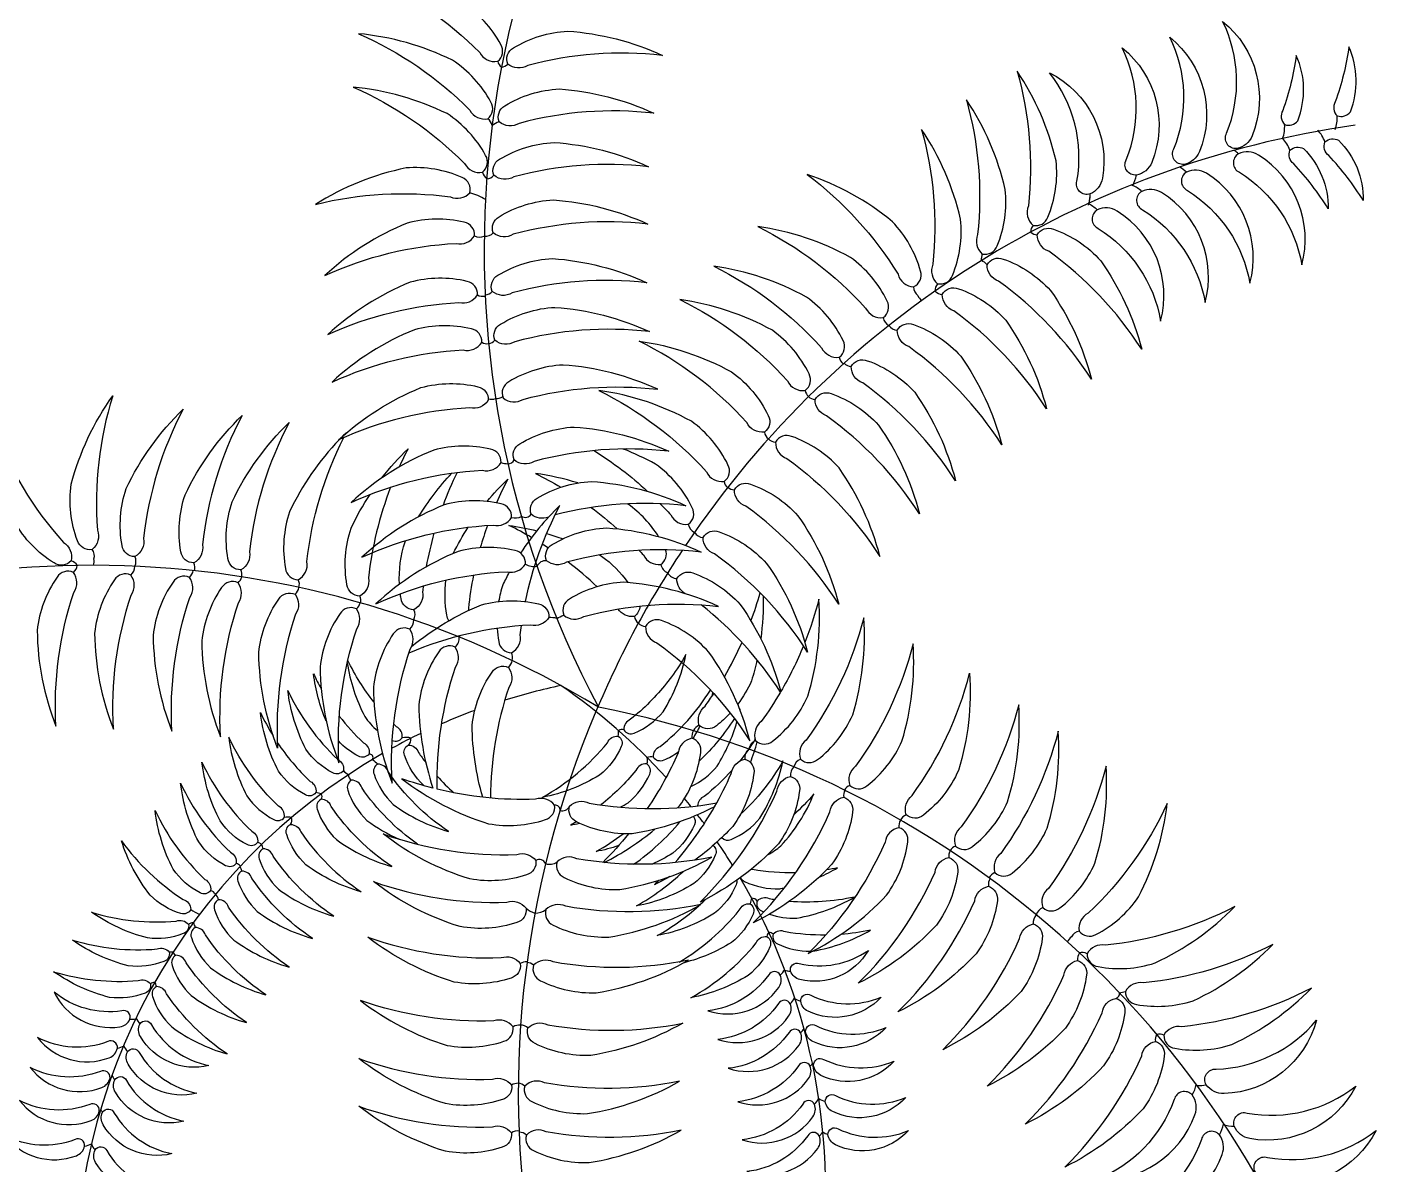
# Model space of a CAD drawing. Extents: x 220.6 to 320.1, y 139.4 to 202.4.
# Drawn here: x 226.807 to 227.674, y 182.963 to 183.693 of the extents above; entities that cross this region are included whole.
import ezdxf

# ---------------------------------------------------------------- set-up
doc = ezdxf.new("R2010")
doc.units = 0
for name, color, linetype in [('Layer1', 252, 'CONTINUOUS'), ('VEGET', 64, 'CONTINUOUS'), ('VEGET-I', 62, 'CONTINUOUS')]:
    doc.layers.add(name, color=color, linetype=linetype)

# ---------------------------------------------------------------- blocks, each defined once
blk = doc.blocks.new('Veget-04')
at = {"layer": 'VEGET'}
for points in [[(-0.06249, 0.42533, 0.125095), (-0.0873, 0.45221, 0.090715), (-0.14768, 0.46923, -0.094652), (-0.07607, 0.42015, 0.322363), (-0.0645, 0.41455, 0.376832)], [(-0.05436, 0.42314, -0.125095), (-0.01941, 0.43394, -0.090715), (0.04136, 0.41836, 0.094652), (-0.04522, 0.41184, -0.322363), (-0.05804, 0.41281, -0.376832)], [(0.40135, 0.44023, -0.329965), (0.42032, 0.36669, -0.255249), (0.41046, 0.35853, -0.604197), (0.40392, 0.36843, 0.21371)], [(-0.06882, 0.38841, 0.125095), (-0.09363, 0.41529, 0.090715), (-0.15401, 0.43231, -0.094652), (-0.0824, 0.38323, 0.322363), (-0.07082, 0.37763, 0.376832)], [(0.36745, 0.43004, -0.329965), (0.38642, 0.35651, -0.255249), (0.37656, 0.34835, -0.604197), (0.37001, 0.35825, 0.21371)], [(0.33686, 0.42316, -0.329965), (0.35583, 0.34962, -0.255249), (0.34597, 0.34146, -0.604197), (0.33943, 0.35136, 0.21371)], [(0.43993, 0.38296, 0.335845), (0.44118, 0.37389, 0.312257), (0.44963, 0.37639, 0.201349), (0.44869, 0.4183, -0.052638)], [(0.47372, 0.38859, 0.335845), (0.47497, 0.37952, 0.312257), (0.48342, 0.38202, 0.201349), (0.48248, 0.42392, -0.052638)], [(0.28913, 0.31443, 0.125095), (0.2943, 0.35064, 0.090715), (0.26936, 0.4082, -0.094652), (0.27653, 0.32168, 0.322363), (0.27951, 0.30917, 0.376832)], [(0.29008, 0.40726, -0.329965), (0.32413, 0.33938, -0.255249), (0.31621, 0.32932, -0.604197), (0.30773, 0.33763, 0.21371)], [(-0.07223, 0.35406, 0.125095), (-0.09704, 0.38093, 0.090715), (-0.15742, 0.39796, -0.094652), (-0.08581, 0.34887, 0.322363), (-0.07423, 0.34328, 0.376832)], [(-0.05985, 0.386, -0.125095), (-0.0249, 0.39679, -0.090715), (0.03587, 0.38122, 0.094652), (-0.0507, 0.3747, -0.322363), (-0.06353, 0.37567, -0.376832)], [(0.25651, 0.29602, 0.125095), (0.26168, 0.33223, 0.090715), (0.23674, 0.38979, -0.094652), (0.24391, 0.30327, 0.322363), (0.24689, 0.29076, 0.376832)], [(0.22772, 0.27696, 0.125095), (0.23289, 0.31317, 0.090715), (0.20795, 0.37073, -0.094652), (0.21513, 0.28421, 0.322363), (0.2181, 0.2717, 0.376832)], [(0.4696, 0.35394, -0.335845), (0.46713, 0.36276, -0.312257), (0.47587, 0.36383, -0.201349), (0.49172, 0.32503, 0.052638)], [(-0.06326, 0.35164, -0.125095), (-0.02831, 0.36244, -0.090715), (0.03246, 0.34686, 0.094652), (-0.05411, 0.34034, -0.322363), (-0.06694, 0.34131, -0.376832)], [(0.45228, 0.2837, 0.329965), (0.42435, 0.35432, 0.255249), (0.41157, 0.35512, 0.604197), (0.41211, 0.34326, -0.21371)], [(0.44707, 0.34863, -0.335845), (0.4446, 0.35744, -0.312257), (0.45335, 0.35852, -0.201349), (0.46919, 0.31971, 0.052638)], [(-0.08732, 0.33987, 0.125095), (-0.12338, 0.34602, 0.090715), (-0.1816, 0.32265, -0.094652), (-0.09491, 0.32748, 0.322363), (-0.08233, 0.33011, 0.376832)], [(0.2072, 0.2797, 0.125095), (0.18919, 0.31153, 0.090715), (0.1343, 0.34191, -0.094652), (0.19279, 0.27775, 0.322363), (0.20279, 0.26966, 0.376832)], [(0.41888, 0.27198, 0.329965), (0.39094, 0.3426, 0.255249), (0.37817, 0.3434, 0.604197), (0.37871, 0.33154, -0.21371)], [(0.3901, 0.25955, 0.329965), (0.36216, 0.33017, 0.255249), (0.34939, 0.33097, 0.604197), (0.34992, 0.31911, -0.21371)], [(-0.06365, 0.31471, -0.125095), (-0.02871, 0.32551, -0.090715), (0.03206, 0.30993, 0.094652), (-0.05451, 0.30341, -0.322363), (-0.06733, 0.30438, -0.376832)], [(-0.08604, 0.31115, 0.125095), (-0.12261, 0.31058, 0.090715), (-0.17556, 0.27694, -0.094652), (-0.09123, 0.29757, 0.322363), (-0.07934, 0.30247, 0.376832)], [(0.3615, 0.24768, 0.329965), (0.33357, 0.3183, 0.255249), (0.32079, 0.3191, 0.604197), (0.32133, 0.30724, -0.21371)], [(0.3615, 0.24768, 0.329965), (0.33357, 0.3183, 0.255249), (0.32079, 0.3191, 0.604197), (0.32133, 0.30724, -0.21371)], [(0.18574, 0.26056, 0.125095), (0.1622, 0.28856, 0.090715), (0.10267, 0.30835, -0.094652), (0.17194, 0.25601, 0.322363), (0.18324, 0.24989, 0.376832)], [(0.29257, 0.30674, -0.125095), (0.32302, 0.28647, -0.090715), (0.34933, 0.22952, 0.094652), (0.28959, 0.29251, -0.322363), (0.28224, 0.30307, -0.376832)], [(-0.06433, 0.27707, -0.125095), (-0.02938, 0.28786, -0.090715), (0.03139, 0.27229, 0.094652), (-0.05518, 0.26577, -0.322363), (-0.06801, 0.26674, -0.376832)], [(0.26031, 0.28753, -0.125095), (0.29075, 0.26726, -0.090715), (0.31706, 0.21031, 0.094652), (0.25732, 0.27331, -0.322363), (0.24998, 0.28386, -0.376832)], [(0.15747, 0.23512, 0.125095), (0.13392, 0.26311, 0.090715), (0.0744, 0.2829, -0.094652), (0.14366, 0.23056, 0.322363), (0.15497, 0.22444, 0.376832)], [(-0.08417, 0.27316, 0.125095), (-0.12074, 0.27259, 0.090715), (-0.17369, 0.23894, -0.094652), (-0.08936, 0.25958, 0.322363), (-0.07747, 0.26448, 0.376832)], [(0.23152, 0.26848, -0.125095), (0.26196, 0.2482, -0.090715), (0.28827, 0.19125, 0.094652), (0.22854, 0.25425, -0.322363), (0.22119, 0.2648, -0.376832)], [(0.13558, 0.21375, 0.125095), (0.11203, 0.24174, 0.090715), (0.05251, 0.26153, -0.094652), (0.12177, 0.20919, 0.322363), (0.13308, 0.20307, 0.376832)], [(-0.06264, 0.24568, -0.125095), (-0.02769, 0.25647, -0.090715), (0.03308, 0.2409, 0.094652), (-0.05349, 0.23438, -0.322363), (-0.06632, 0.23535, -0.376832)], [(-0.08143, 0.24269, 0.125095), (-0.118, 0.24212, 0.090715), (-0.17095, 0.20847, -0.094652), (-0.08662, 0.22911, 0.322363), (-0.07473, 0.23401, 0.376832)], [(0.20264, 0.24545, -0.125095), (0.23308, 0.22518, -0.090715), (0.25939, 0.16823, 0.094652), (0.19966, 0.23123, -0.322363), (0.19231, 0.24178, -0.376832)], [(0.10689, 0.17631, -0.322363), (0.09558, 0.18244, 0.094652), (0.02631, 0.23478, -0.090715), (0.08584, 0.21498, -0.125095), (0.10938, 0.18699, -0.376832)], [(-0.06104, 0.19831, 0.322363), (-0.04822, 0.19734, -0.094652), (0.03835, 0.20386, 0.090715), (-0.02241, 0.21944, 0.125095), (-0.05736, 0.20864, 0.376832)], [(0.17303, 0.2222, -0.125095), (0.20347, 0.20193, -0.090715), (0.22978, 0.14498, 0.094652), (0.17005, 0.20797, -0.322363), (0.1627, 0.21853, -0.376832)], [(-0.3345, 0.1065, -0.125095), (-0.33856, 0.14285, -0.090715), (-0.31189, 0.19963, 0.094652), (-0.32169, 0.11336, -0.322363), (-0.32504, 0.10095, -0.376832)], [(-0.07053, 0.1968, -0.322363), (-0.08242, 0.19191, 0.094652), (-0.16675, 0.17127, -0.090715), (-0.11381, 0.20491, -0.125095), (-0.07723, 0.20548, -0.376832)], [(0.08348, 0.15531, 0.125095), (0.05994, 0.1833, 0.090715), (0.00041, 0.2031, -0.094652), (0.06968, 0.15076, 0.322363), (0.08099, 0.14464, 0.376832)], [(0.14976, 0.20106, -0.125095), (0.18021, 0.18079, -0.090715), (0.20652, 0.12384, 0.094652), (0.14678, 0.18683, -0.322363), (0.13943, 0.19739, -0.376832)], [(-0.3059, 0.10357, -0.125095), (-0.30323, 0.14005, -0.090715), (-0.2666, 0.19098, 0.094652), (-0.29204, 0.10797, -0.322363), (-0.29762, 0.09638, -0.376832)], [(-0.26807, 0.09952, -0.125095), (-0.2654, 0.136, -0.090715), (-0.22878, 0.18693, 0.094652), (-0.25422, 0.10393, -0.322363), (-0.25979, 0.09234, -0.376832)], [(-0.23781, 0.09504, -0.125095), (-0.23514, 0.13152, -0.090715), (-0.19851, 0.18245, 0.094652), (-0.22396, 0.09944, -0.322363), (-0.22953, 0.08785, -0.376832)], [(-0.34952, 0.09225, -0.125095), (-0.37493, 0.11856, -0.090715), (-0.38846, 0.17981, 0.094652), (-0.34356, 0.10551, -0.322363), (-0.33864, 0.09362, -0.376832)], [(-0.0503, 0.16878, -0.125095), (-0.01535, 0.17958, -0.090715), (0.04542, 0.16401, 0.094652), (-0.04115, 0.15748, -0.322363), (-0.05398, 0.15846, -0.376832)], [(0.11405, 0.16991, 0.322363), (0.1214, 0.15935, -0.094652), (0.18114, 0.09636, 0.090715), (0.15483, 0.15331, 0.125095), (0.12438, 0.17358, 0.376832)], [(-0.06904, 0.16539, 0.125095), (-0.10561, 0.16482, 0.090715), (-0.15855, 0.13118, -0.094652), (-0.07423, 0.15182, 0.322363), (-0.06234, 0.15672, 0.376832)], [(0.09795, 0.14293, -0.125095), (0.12839, 0.12265, -0.090715), (0.1547, 0.0657, 0.094652), (0.09496, 0.1287, -0.322363), (0.08761, 0.13926, -0.376832)], [(-0.05552, 0.12151, 0.376832), (-0.06222, 0.13019, 0.125095), (-0.0988, 0.12962, 0.090715), (-0.15174, 0.09597, -0.094652), (-0.06741, 0.11661, 0.322363)], [(-0.03311, 0.09371, -0.376832), (-0.02943, 0.10404, -0.125095), (0.00552, 0.11483, -0.090715), (0.06629, 0.09926, 0.094652), (-0.02028, 0.09274, -0.322363)], [(0.06752, 0.1086, -0.376832), (0.07785, 0.11227, -0.125095), (0.1083, 0.092, -0.090715), (0.13461, 0.03505, 0.094652), (0.07487, 0.09805, -0.322363)], [(-0.04661, 0.09156, 0.376832), (-0.05331, 0.10024, 0.125095), (-0.08989, 0.09967, 0.090715), (-0.14283, 0.06602, -0.094652), (-0.0585, 0.08666, 0.322363)], [(-0.34762, 0.08315, 0.125095), (-0.36041, 0.04888, 0.090715), (-0.34835, -0.01268, -0.094652), (-0.33687, 0.07337, 0.322363), (-0.3371, 0.08623, 0.376832)], [(-0.31073, 0.08142, 0.125095), (-0.32351, 0.04715, 0.090715), (-0.31145, -0.01441, -0.094652), (-0.29998, 0.07165, 0.322363), (-0.30021, 0.0845, 0.376832)], [(-0.27311, 0.07994, 0.125095), (-0.28589, 0.04567, 0.090715), (-0.27383, -0.01589, -0.094652), (-0.26235, 0.07016, 0.322363), (-0.26259, 0.08302, 0.376832)], [(-0.24187, 0.07645, 0.125095), (-0.25465, 0.04218, 0.090715), (-0.24259, -0.01939, -0.094652), (-0.23111, 0.06667, 0.322363), (-0.23135, 0.07953, 0.376832)], [(0.07736, 0.06432, 0.090715), (0.01659, 0.07989, 0.125095), (-0.01836, 0.0691, 0.376832), (-0.02204, 0.05877, 0.322363), (-0.00921, 0.0578, -0.094652)], [(-0.19468, 0.07214, -0.322363), (-0.19444, 0.05928, 0.094652), (-0.20592, -0.02678, -0.090715), (-0.21798, 0.03479, -0.125095), (-0.2052, 0.06906, -0.376832)], [(-0.16581, 0.05972, 0.125095), (-0.17859, 0.02545, 0.090715), (-0.16653, -0.03611, -0.094652), (-0.15506, 0.04994, 0.322363), (-0.15529, 0.0628, 0.376832)], [(0.09759, -0.02203, 0.090715), (0.07128, 0.03492, 0.125095), (0.04084, 0.0552, 0.376832), (0.03051, 0.05153, 0.322363), (0.03785, 0.04097, -0.094652)], [(0.13011, -0.03381, 0.376832), (0.14107, -0.03406, 0.125095), (0.16364, -0.00527, 0.090715), (0.17078, 0.05706, -0.094652), (0.13378, -0.02148, 0.322363)], [(-0.12104, 0.04974, 0.376832), (-0.13157, 0.04666, 0.125095), (-0.14435, 0.01239, 0.090715), (-0.13229, -0.04917, -0.094652), (-0.12081, 0.03688, 0.322363)], [(0.17273, -0.05091, 0.125095), (0.19529, -0.02212, 0.090715), (0.20244, 0.04021, -0.094652), (0.16544, -0.03833, 0.322363), (0.16176, -0.05066, 0.376832)], [(0.04712, 0.01902), (0.04406, 0.01503, -0.056321), (0.02093, -0.00814, 0.322363), (0.01665, -0.01501, 0.376832), (0.02326, -0.01699, 0.125095), (0.04177, -0.00327, 0.090715), (0.05651, 0.0334, -0.029494)], [(0.19809, -0.0695, -0.322363), (0.20176, -0.05717, 0.094652), (0.23876, 0.02136, -0.090715), (0.23161, -0.04096, -0.125095), (0.20905, -0.06975, -0.376832)], [(-0.16362, -0.04117, -0.376832), (-0.17038, -0.04259, -0.125095), (-0.18769, -0.02738, -0.090715), (-0.19934, 0.01038, 0.094652), (-0.16732, -0.03396, -0.322363)], [(0.24061, -0.08989, 0.125095), (0.26317, -0.0611, 0.090715), (0.27032, 0.00122, -0.094652), (0.23332, -0.07731, 0.322363), (0.22965, -0.08964, 0.376832)], [(0.26602, -0.10693, 0.125095), (0.28858, -0.07814, 0.090715), (0.29573, -0.01581, -0.094652), (0.25873, -0.09435, 0.322363), (0.25506, -0.10668, 0.376832)], [(-0.20158, -0.07115, 0.322363), (-0.20528, -0.06395, -0.094652), (-0.2373, -0.0196, 0.090715), (-0.22564, -0.05737, 0.125095), (-0.20833, -0.07258, 0.376832)], [(0.01492, -0.02561, -0.125095), (0.001, -0.04397, -0.090715), (-0.03583, -0.05833, 0.094652), (0.00609, -0.02319, -0.322363), (0.01301, -0.01897, -0.376832)], [(-0.22554, -0.08871, -0.125095), (-0.24285, -0.0735, -0.090715), (-0.25451, -0.03574, 0.094652), (-0.22249, -0.08008, -0.322363), (-0.21879, -0.08728, -0.376832)], [(-0.14151, -0.03699, 0.376832), (-0.14397, -0.04344, 0.125095), (-0.13161, -0.0629, 0.090715), (-0.09611, -0.08025, -0.094652), (-0.13497, -0.04176, 0.322363)], [(0.29673, -0.12937, 0.125095), (0.31929, -0.10058, 0.090715), (0.32644, -0.03826, -0.094652), (0.28944, -0.1168, 0.322363), (0.28577, -0.12912, 0.376832)], [(-0.2393, -0.10221, -0.125095), (-0.25661, -0.087, -0.090715), (-0.26827, -0.04923, 0.094652), (-0.23625, -0.09357, -0.322363), (-0.23254, -0.10078, -0.376832)], [(0.12373, -0.04488, -0.376832), (0.12945, -0.05423, -0.125095), (0.11586, -0.08819, -0.090715), (0.06553, -0.12564, 0.094652), (0.11491, -0.05424, -0.322363)], [(-0.18042, -0.06598, 0.125095), (-0.16807, -0.08543, 0.090715), (-0.13256, -0.10278, -0.094652), (-0.17142, -0.06429, 0.322363), (-0.17797, -0.05952, 0.376832)], [(0.16357, -0.0676, -0.125095), (0.14998, -0.10156, -0.090715), (0.09965, -0.13901, 0.094652), (0.14904, -0.06761, -0.322363), (0.15786, -0.05825, -0.376832)], [(-0.25572, -0.11967, -0.125095), (-0.27303, -0.10446, -0.090715), (-0.28468, -0.06669, 0.094652), (-0.25266, -0.11103, -0.322363), (-0.24896, -0.11824, -0.376832)], [(0.31987, -0.14644, 0.125095), (0.34732, -0.12228, 0.090715), (0.36578, -0.06232, -0.094652), (0.31501, -0.13274, 0.322363), (0.30914, -0.14419, 0.376832)], [(-0.19764, -0.07575, -0.322363), (-0.19109, -0.08053, 0.094652), (-0.15223, -0.11901, -0.090715), (-0.18774, -0.10166, -0.125095), (-0.20009, -0.08221, -0.376832)], [(0.19329, -0.07783, 0.322363), (0.18447, -0.08719, -0.094652), (0.13508, -0.15859, 0.090715), (0.18541, -0.12114, 0.125095), (0.199, -0.08718, 0.376832)], [(-0.26806, -0.13292, -0.125095), (-0.28787, -0.12114, -0.090715), (-0.30625, -0.08615, 0.094652), (-0.26664, -0.12387, -0.322363), (-0.26168, -0.13028, -0.376832)], [(-0.03998, -0.09888, -0.376832), (-0.0459, -0.10811, -0.125095), (-0.08238, -0.11073, -0.090715), (-0.13806, -0.08182, 0.094652), (-0.05225, -0.09503, -0.322363)], [(-0.21775, -0.09782, 0.125095), (-0.20539, -0.11727, 0.090715), (-0.16989, -0.13462, -0.094652), (-0.20875, -0.09614, 0.322363), (-0.21529, -0.09136, 0.376832)], [(-0.02634, -0.09984, 0.376832), (-0.02177, -0.10981, 0.125095), (0.01398, -0.11751, 0.090715), (0.07316, -0.0967, -0.094652), (-0.01365, -0.09775, 0.322363)], [(0.23111, -0.10638, -0.125095), (0.21752, -0.14034, -0.090715), (0.16719, -0.17778, 0.094652), (0.21657, -0.10638, -0.322363), (0.2254, -0.09702, -0.376832)], [(-0.23138, -0.11219, 0.125095), (-0.21903, -0.13164, 0.090715), (-0.18352, -0.14899, -0.094652), (-0.22238, -0.1105, 0.322363), (-0.22893, -0.10573, 0.376832)], [(-0.04624, -0.12949, -0.376832), (-0.05216, -0.13872, -0.125095), (-0.08865, -0.14134, -0.090715), (-0.14432, -0.11244, 0.094652), (-0.05852, -0.12564, -0.322363)], [(0.25658, -0.12481, -0.125095), (0.24299, -0.15877, -0.090715), (0.19266, -0.19621, 0.094652), (0.24204, -0.12481, -0.322363), (0.25086, -0.11545, -0.376832)], [(-0.24643, -0.13052, 0.125095), (-0.23408, -0.14997, 0.090715), (-0.19857, -0.16732, -0.094652), (-0.23743, -0.12883, 0.322363), (-0.24398, -0.12406, 0.376832)], [(-0.0335, -0.13039, 0.376832), (-0.02893, -0.14035, 0.125095), (0.00682, -0.14806, 0.090715), (0.066, -0.12725, -0.094652), (-0.02081, -0.1283, 0.322363)], [(0.3214, -0.16709, 0.125095), (0.3579, -0.16471, 0.090715), (0.40911, -0.12849, -0.094652), (0.32591, -0.15328, 0.322363), (0.31428, -0.15876, 0.376832)], [(-0.26662, -0.14589, -0.125095), (-0.2895, -0.14864, -0.090715), (-0.32541, -0.13215, 0.094652), (-0.27101, -0.13785, -0.322363), (-0.26317, -0.1399, -0.376832)], [(-0.26133, -0.14839, 0.125095), (-0.24897, -0.16785, 0.090715), (-0.21346, -0.1852, -0.094652), (-0.25233, -0.14671, 0.322363), (-0.25887, -0.14194, 0.376832)], [(0.28542, -0.14901, -0.125095), (0.27183, -0.18297, -0.090715), (0.22149, -0.22042, 0.094652), (0.27088, -0.14902, -0.322363), (0.2797, -0.13966, -0.376832)], [(-0.27902, -0.16376, -0.125095), (-0.30189, -0.16652, -0.090715), (-0.33781, -0.15002, 0.094652), (-0.28341, -0.15572, -0.322363), (-0.27557, -0.15777, -0.376832)], [(-0.05588, -0.17438, -0.125095), (-0.09236, -0.177, -0.090715), (-0.14804, -0.1481, 0.094652), (-0.06223, -0.16131, -0.322363), (-0.04996, -0.16515, -0.376832)], [(0.11043, -0.15431, -0.125095), (0.09651, -0.17267, -0.090715), (0.05969, -0.18702, 0.094652), (0.1016, -0.15188, -0.322363), (0.10852, -0.14767, -0.376832)], [(0.34596, -0.19136, 0.125095), (0.38246, -0.18897, 0.090715), (0.43368, -0.15275, -0.094652), (0.35047, -0.17754, 0.322363), (0.33884, -0.18302, 0.376832)], [(-0.27372, -0.16626, 0.125095), (-0.26137, -0.18572, 0.090715), (-0.22586, -0.20307, -0.094652), (-0.26472, -0.16458, 0.322363), (-0.27127, -0.15981, 0.376832)], [(-0.03692, -0.17613, 0.125095), (-0.00116, -0.18383, 0.090715), (0.05802, -0.16302, -0.094652), (-0.02879, -0.16407, 0.322363), (-0.04148, -0.16616, 0.376832)], [(0.17374, -0.15661, -0.329965), (0.12974, -0.17541, -0.255249), (0.12372, -0.17004, -0.604197), (0.12927, -0.16503, 0.21371)], [(0.31388, -0.17255, -0.125095), (0.30029, -0.20651, -0.090715), (0.24996, -0.24395, 0.094652), (0.29934, -0.17255, -0.322363), (0.30816, -0.16319, -0.376832)], [(-0.29106, -0.18405, -0.125095), (-0.31394, -0.18681, -0.090715), (-0.34985, -0.17031, 0.094652), (-0.29546, -0.17602, -0.322363), (-0.28762, -0.17806, -0.376832)], [(0.07064, -0.19538, 0.329965), (0.11612, -0.18053, 0.255249), (0.11711, -0.17253, 0.604197), (0.10964, -0.17241, -0.21371)], [(0.07064, -0.19538, 0.329965), (0.11612, -0.18053, 0.255249), (0.11711, -0.17253, 0.604197), (0.10964, -0.17241, -0.21371)], [(-0.28626, -0.18632, 0.125095), (-0.27391, -0.20578, 0.090715), (-0.2384, -0.22313, -0.094652), (-0.27726, -0.18464, 0.322363), (-0.28381, -0.17987, 0.376832)], [(0.37068, -0.2195, 0.125095), (0.40718, -0.21712, 0.090715), (0.4584, -0.18089, -0.094652), (0.37519, -0.20568, 0.322363), (0.36356, -0.21116, 0.376832)], [(-0.34954, -0.18338, 0.329965), (-0.30725, -0.20575, 0.255249), (-0.30081, -0.20091, 0.604197), (-0.30592, -0.19545, -0.21371)], [(-0.05463, -0.2058, 0.322363), (-0.06691, -0.20196, -0.094652), (-0.15271, -0.18875, 0.090715), (-0.09704, -0.21765, 0.125095), (-0.06055, -0.21503, 0.376832)], [(0.077, -0.21382, 0.329965), (0.12248, -0.19897, 0.255249), (0.12348, -0.19097, 0.604197), (0.116, -0.19085, -0.21371)], [(0.18193, -0.18664, -0.329965), (0.13496, -0.19574, -0.255249), (0.13021, -0.18922, -0.604197), (0.13669, -0.18549, 0.21371)], [(0.33844, -0.19681, -0.125095), (0.32485, -0.23077, -0.090715), (0.27452, -0.26821, 0.094652), (0.3239, -0.19681, -0.322363), (0.33273, -0.18746, -0.376832)], [(-0.25001, -0.23055, -0.329965), (-0.2941, -0.21199, -0.255249), (-0.29443, -0.20393, -0.604197), (-0.28697, -0.20443, 0.21371)], [(-0.25001, -0.23055, -0.329965), (-0.2941, -0.21199, -0.255249), (-0.29443, -0.20393, -0.604197), (-0.28697, -0.20443, 0.21371)], [(-0.04505, -0.20648, -0.322363), (-0.03236, -0.20439, 0.094652), (0.05445, -0.20334, -0.090715), (-0.00473, -0.22416, -0.125095), (-0.04048, -0.21645, -0.376832)], [(0.08371, -0.23239, 0.329965), (0.12919, -0.21755, 0.255249), (0.13018, -0.20954, 0.604197), (0.12271, -0.20943, -0.21371)], [(0.18508, -0.20614, -0.329965), (0.13811, -0.21524, -0.255249), (0.13336, -0.20872, -0.604197), (0.13984, -0.20499, 0.21371)], [(0.46173, -0.20137, -0.329965), (0.40229, -0.24863, -0.255249), (0.39082, -0.24295, -0.604197), (0.3972, -0.23294, 0.21371)], [(-0.36019, -0.21263, 0.329965), (-0.31414, -0.22558, 0.255249), (-0.30886, -0.21948, 0.604197), (-0.31501, -0.21523, -0.21371)], [(0.36386, -0.22444, -0.125095), (0.35027, -0.2584, -0.090715), (0.29994, -0.29585, 0.094652), (0.34933, -0.22445, -0.322363), (0.35815, -0.21509, -0.376832)], [(-0.25787, -0.2484, -0.329965), (-0.30197, -0.22983, -0.255249), (-0.3023, -0.22178, -0.604197), (-0.29484, -0.22228, 0.21371)], [(-0.36495, -0.2318, 0.329965), (-0.31889, -0.24475, 0.255249), (-0.31362, -0.23865, 0.604197), (-0.31977, -0.2344, -0.21371)], [(-0.06149, -0.25246, -0.125095), (-0.09797, -0.25508, -0.090715), (-0.15365, -0.22618, 0.094652), (-0.06785, -0.23939, -0.322363), (-0.05557, -0.24323, -0.376832)], [(0.08979, -0.25385, 0.329965), (0.13527, -0.239, 0.255249), (0.13627, -0.231, 0.604197), (0.12879, -0.23088, -0.21371)], [(0.19018, -0.22785, -0.329965), (0.14321, -0.23695, -0.255249), (0.13846, -0.23043, -0.604197), (0.14494, -0.2267, 0.21371)], [(-0.2661, -0.26635, -0.329965), (-0.31019, -0.24779, -0.255249), (-0.31052, -0.23974, -0.604197), (-0.30306, -0.24024, 0.21371)], [(-0.04251, -0.2538, 0.125095), (-0.00675, -0.26151, 0.090715), (0.05243, -0.2407, -0.094652), (-0.03438, -0.24175, 0.322363), (-0.04707, -0.24383, 0.376832)], [(0.19774, -0.25111, -0.329965), (0.15077, -0.26021, -0.255249), (0.14602, -0.25369, -0.604197), (0.1525, -0.24996, 0.21371)], [(0.32022, -0.30403, 0.329965), (0.38359, -0.26219, 0.255249), (0.38175, -0.24952, 0.604197), (0.37026, -0.25249, -0.21371)], [(0.48689, -0.24388, -0.329965), (0.41882, -0.27755, -0.255249), (0.40881, -0.26958, -0.604197), (0.41716, -0.26114, 0.21371)], [(-0.37183, -0.25301, 0.329965), (-0.32577, -0.26597, 0.255249), (-0.32049, -0.25987, 0.604197), (-0.32664, -0.25561, -0.21371)], [(-0.27394, -0.28723, -0.329965), (-0.31803, -0.26867, -0.255249), (-0.31836, -0.26061, -0.604197), (-0.3109, -0.26112, 0.21371)], [(-0.06156, -0.28306, -0.125095), (-0.09805, -0.28568, -0.090715), (-0.15372, -0.25677, 0.094652), (-0.06792, -0.26998, -0.322363), (-0.05565, -0.27383, -0.376832)], [(0.09259, -0.27834, 0.329965), (0.13807, -0.2635, 0.255249), (0.13907, -0.25549, 0.604197), (0.13159, -0.25538, -0.21371)], [(-0.38129, -0.27557, 0.329965), (-0.33523, -0.28852, 0.255249), (-0.32995, -0.28242, 0.604197), (-0.3361, -0.27817, -0.21371)], [(-0.04146, -0.28522, 0.125095), (-0.0057, -0.29293, 0.090715), (0.05348, -0.27212, -0.094652), (-0.03333, -0.27317, 0.322363), (-0.04602, -0.27525, 0.376832)], [(0.09571, -0.29872, 0.329965), (0.14119, -0.28388, 0.255249), (0.14218, -0.27587, 0.604197), (0.13471, -0.27575, -0.21371)], [(0.19945, -0.27242, -0.329965), (0.15248, -0.28151, -0.255249), (0.14772, -0.275, -0.604197), (0.1542, -0.27127, 0.21371)], [(0.33771, -0.32958, 0.329965), (0.40108, -0.28774, 0.255249), (0.39924, -0.27507, 0.604197), (0.38774, -0.27804, -0.21371)], [(0.49991, -0.2724, -0.329965), (0.43185, -0.30607, -0.255249), (0.42183, -0.2981, -0.604197), (0.43018, -0.28966, 0.21371)], [(-0.27876, -0.31141, -0.329965), (-0.32285, -0.29285, -0.255249), (-0.32318, -0.28479, -0.604197), (-0.31572, -0.28529, 0.21371)]]:
    blk.add_lwpolyline(points, format="xyb", close=True, dxfattribs=at)
for points in [[(-0.16188, 0.17561, -0.00062), (-0.16161, 0.17612, 0.005072), (-0.16413, 0.17364, 0.125095)], [(-0.16623, 0.17151, 0.081278), (-0.19824, 0.12519, 0.125095), (-0.20091, 0.08871, 0.376832), (-0.19263, 0.08153, 0.322363)], [(-0.19263, 0.08153, 0.322363), (-0.18705, 0.09312, -0.09057), (-0.16333, 0.1728, 0.090715)], [(-0.13889, 0.14691, -0.036165), (-0.12206, 0.16564, 0.014125), (-0.12783, 0.15392, -0.322363)], [(0.058, 0.11712, 0.376832), (0.06049, 0.12779, 0.125095), (0.03695, 0.15579, 0.032929), (0.01616, 0.16548, -0.094652)], [(-0.0026, 0.16447, -0.046868), (0.03183, 0.13824, 0.322363)], [(-0.11529, 0.12191, -0.050555), (-0.09406, 0.14994, 0.032637)], [(-0.09057, 0.15039, 0.024844), (-0.09963, 0.12928, -0.322363)], [(-0.013, 0.14368, 0.039998), (-0.04017, 0.14976, -0.019949), (-0.02396, 0.14094, 0.322363)], [(-0.13329, 0.14098, 0.065166), (-0.1475, 0.08263, -0.322363), (-0.15307, 0.07104, -0.376832), (-0.16135, 0.07823, -0.125095)], [(-0.07131, 0.13176, -0.028279), (-0.05791, 0.1462, 0.018419), (-0.06531, 0.13086, -0.034132)], [(-0.04291, 0.12352, -0.376832), (-0.03923, 0.13384, -0.125095), (-0.00428, 0.14464, -0.090715), (0.05649, 0.12907, 0.091829), (-0.02758, 0.12321, -0.322363)], [(-0.16135, 0.07823, -0.125095), (-0.15868, 0.11471, -0.035555), (-0.14652, 0.13627, 0.014125)], [(0.0389, 0.1092, 0.096903), (0.01936, 0.12996, 0.000925), (0.01879, 0.13027, -0.019949)], [(0.03998, 0.13035, -0.010562), (0.04669, 0.12324, 0.322363), (0.058, 0.11712, 0.376832)], [(-0.02453, 0.12917, 0.057026), (-0.04978, 0.09862, 0.037495)], [(-0.04665, 0.06743, -0.071224), (-0.02453, 0.12917, 0.090715)], [(-0.03188, 0.12166, -0.27269), (-0.04291, 0.12352, -0.376832)], [(-0.00448, 0.12793, -0.023382), (0.01225, 0.11423, 0.322363)], [(-0.09304, 0.09835, -0.027884), (-0.08343, 0.11523, 0.018419)], [(-0.07107, 0.1164, 0.016275), (-0.0757, 0.10207, -0.034132)], [(-0.05723, 0.11639, -0.026063), (-0.03941, 0.11293, -0.125095)], [(-0.04277, 0.10861, 0.01775), (-0.05723, 0.11639, -0.090715)], [(-0.12764, 0.07857, -0.093648), (-0.12393, 0.10589, -0.001291), (-0.12354, 0.1067, 0.032637)], [(-0.10543, 0.11148, 0.024139), (-0.11045, 0.08972, -0.322363)], [(-0.03195, 0.10187, 0.004986), (-0.03582, 0.10438, -0.090715)], [(-0.03306, 0.11122, -0.01594), (-0.02249, 0.10778, -0.125095)], [(0.00083, 0.0974, -0.002392), (0.0023, 0.0966, -0.081141), (0.01924, 0.07969, -0.376832)], [(0.02641, 0.10034, -0.004297), (0.0291, 0.09742, 0.322363), (0.04041, 0.09129, 0.376832)], [(0.04041, 0.09129, 0.330777), (0.04344, 0.10072, 0.125095)], [(-0.00059, 0.07697, 0.026713), (-0.01942, 0.09297, -0.090715)], [(-0.0958, 0.05517, -0.118752), (-0.09721, 0.0588, -0.076077), (-0.09775, 0.08125, -0.090715)], [(-0.08001, 0.08455, 0.023363), (-0.08335, 0.0632, -0.034132), (-0.08319, 0.06171, -0.376832)], [(-0.05702, 0.08642, 0.013138), (-0.06116, 0.07825, 0.037495), (-0.06388, 0.06746, 0.376832)], [(0.0506, 0.08218, -0.376832), (0.06093, 0.08585, -0.125095), (0.09138, 0.06558, -0.089276), (0.11744, 0.00959, 0.083229)], [(0.05608, 0.07248, -0.271543), (0.0506, 0.08218, -0.376832)], [(-0.11832, 0.06222, -0.376832), (-0.1266, 0.06941, -0.010646), (-0.12708, 0.07253, -0.090715)], [(-0.11232, 0.07745, 0.003958), (-0.11274, 0.07381, -0.322363), (-0.11832, 0.06222, -0.376832)], [(0.09824, 0.05504, 0.020481), (0.10418, 0.07303, -0.090715)], [(0.10609, 0.07108, -0.039477), (0.10453, 0.04364, -0.058922)], [(-0.11982, 0.03863, -0.075533), (-0.0748, 0.06537, -0.125095), (-0.03823, 0.06594, -0.376832), (-0.03153, 0.05726, -0.322363), (-0.04342, 0.05236, 0.087353), (-0.12161, 0.03442, -0.090715)], [(0.02682, 0.06453, -0.236975), (0.02334, 0.05793, -0.281228), (0.01287, 0.06262, 0.046263)], [(0.11726, 0.00929, 0.082371), (0.06632, 0.06531, -0.322363)], [(0.10123, -0.02189, 0.376832), (0.11219, -0.02214, 0.125095), (0.13475, 0.00665, 0.090715), (0.1419, 0.06897, -0.03151), (0.13288, 0.04127, 0.322363)], [(-0.06484, 0.05026, 0.028825), (-0.06383, 0.04177, 0.376832), (-0.05555, 0.03458, 0.322363), (-0.04998, 0.04617, -0.006333), (-0.04927, 0.05199, 0.090715)], [(-0.09185, 0.03825, 0.376832), (-0.10237, 0.03517, 0.125095), (-0.11515, 0.0009, 0.078045), (-0.10609, -0.05242, -0.094652)], [(-0.10339, -0.0531, -0.086404), (-0.09161, 0.02539, 0.322363), (-0.09185, 0.03825, 0.376832)], [(0.08115, 0.01921, 0.026703), (0.0925, 0.04114, -0.090715)], [(0.13199, 0.03904, -0.035544), (0.11744, 0.00959, 0.322363)], [(-0.16115, 0.02812, 0.083117), (-0.14994, -0.00637, 0.065721), (-0.14175, -0.01547, 0.376832)], [(-0.14396, 0.00279, -0.054596), (-0.16078, 0.0297, 0.090715)], [(0.10213, 0.03008, -0.02014), (0.09859, 0.01649, -0.058922), (0.08973, 0.00148, -0.376832)], [(-0.17463, -0.00942, -0.072342), (-0.18284, 0.02111, 0.018744), (-0.17785, 0.01139, -0.322363)], [(-0.07409, -0.05828, -0.067167), (-0.08091, -0.01216, -0.125095), (-0.06812, 0.02211, -0.376832), (-0.0576, 0.02519, -0.322363), (-0.05737, 0.01233, 0.078367), (-0.0692, -0.05877, -0.090715)], [(0.03557, -0.03252, -0.322363), (0.03985, -0.02565, 0.084034), (0.07227, 0.01063, -0.022253)], [(0.07379, 0.00898, -0.006072), (0.07306, 0.00642, -0.125095)], [(0.11726, 0.00929, -0.024382), (0.1049, -0.00957, 0.322363), (0.10123, -0.02189, 0.376832)], [(0.08493, -0.0042, -0.040598), (0.07603, -0.0123, -0.376832), (0.06507, -0.01205, -0.322363), (0.06874, 0.00028, 0.010632), (0.07436, 0.00836, -0.090715)], [(-0.18803, -0.0567, -0.125095), (-0.20534, -0.04149, -0.090715), (-0.21699, -0.00372, 0.029494), (-0.20882, -0.01884, -0.322363)], [(-0.16627, -0.00614, 0.03959), (-0.15082, -0.02323, -0.322363), (-0.14712, -0.03044, -0.376832)], [(0.08759, -0.00766, -0.060835), (0.06511, -0.03492, 0.322363)], [(0.09116, -0.00207, 0.001071), (0.09125, -0.00161, -0.000564), (0.09109, -0.00189, 0.322363)], [(-0.1322, -0.02179, 0.351067), (-0.12587, -0.02015, 0.322363), (-0.12957, -0.01294, -0.004124), (-0.13131, -0.01128, 0.090715)], [(0.05972, -0.05126, 0.114943), (0.07651, -0.03828, 0.071247), (0.08923, -0.00986, -0.000564)], [(0.06548, -0.0124, -0.021414), (0.06083, -0.02057, -0.125095)], [(-0.2061, -0.02306, 0.056321), (-0.18497, -0.04807, -0.322363), (-0.18127, -0.05527, -0.376832), (-0.18803, -0.0567, -0.125095)], [(-0.14712, -0.03044, -0.376832), (-0.15387, -0.03187, -0.087929), (-0.16689, -0.02202, -0.090715)], [(-0.11169, -0.05091, -0.000959), (-0.11203, -0.05066, -0.125095), (-0.12439, -0.03121, -0.376832), (-0.12193, -0.02475, -0.322363), (-0.11538, -0.02952, 0.013524), (-0.11075, -0.0359, -0.090715)], [(0.05115, -0.06502, 0.002616), (0.0524, -0.06369, 0.125095), (0.06599, -0.02973, 0.376832), (0.06027, -0.02037, 0.322363), (0.05145, -0.02973, -0.044319), (0.03165, -0.06556, 0.090715)], [(0.10096, -0.02102, -0.029365), (0.09107, -0.03497, 0.288817)], [(0.09787, -0.03587, 0.031593), (0.1023, -0.02273, -0.039014)], [(0.0515, -0.02937, -0.057045), (0.04219, -0.0345, -0.376832), (0.03557, -0.03252, -0.322363)], [(0.0944, -0.03374, -0.376832), (0.10011, -0.0431, -0.125095), (0.08652, -0.07706, -0.046684), (0.06226, -0.09865, 0.004432)], [(0.07483, -0.06437, 0.025768), (0.08558, -0.0431, -0.322363), (0.0944, -0.03374, -0.376832)], [(0.03126, -0.03678, 0.322363), (0.02434, -0.04099, -0.054418), (0.0018, -0.06319, 0.013026)], [(0.01431, -0.06465, 0.013024), (0.01925, -0.06178, 0.125095), (0.03317, -0.04342, 0.376832), (0.03126, -0.03678, 0.322363)], [(0.08614, -0.0408, -0.042306), (0.06826, -0.05773, 0.288817), (0.06397, -0.06376, 0.376832)], [(0.08551, -0.08535, 0.125095), (0.10402, -0.07162, 0.090715), (0.11876, -0.03495, -0.075865), (0.09141, -0.0694, 0.322363)], [(-0.15839, -0.04728, 0.376832), (-0.16084, -0.05374, 0.125095), (-0.14849, -0.07319, 0.05444), (-0.12788, -0.08518, -0.094652)], [(-0.11603, -0.08844, -0.088249), (-0.15184, -0.05206, 0.322363), (-0.15839, -0.04728, 0.376832)], [(-0.10609, -0.05242, -0.022526), (-0.12602, -0.04634, 0.090715)], [(-0.12602, -0.04634, 0.090715), (-0.07034, -0.07524, 0.125095), (-0.03386, -0.07262, 0.376832), (-0.02794, -0.06339, 0.322363), (-0.04021, -0.05955, -0.06895), (-0.10339, -0.0531, 0.090715)], [(-0.10343, -0.04468, 0.026186), (-0.09264, -0.05546, -0.090715)], [(0.10896, -0.09519, 0.054763), (0.11743, -0.08948, 0.090715), (0.13864, -0.05614, -0.031863), (0.12575, -0.06949, 0.322363)], [(0.07483, -0.06437, -0.08032), (0.02197, -0.08174, -0.125095), (-0.01379, -0.07403, -0.376832), (-0.01835, -0.06407, -0.322363), (-0.00566, -0.06198, 0.0892), (0.07623, -0.06188, -0.090715)], [(0.04951, -0.10026, 0.047564), (0.07483, -0.06437, -0.322363)], [(-0.01387, -0.074, -0.007325), (-0.01757, -0.07613, 0.013026), (-0.01198, -0.0749, 0.125095)], [(0.02284, -0.10131, 0.069658), (0.05261, -0.07398, -0.322363)], [(0.06188, -0.07588, -0.125095), (0.04795, -0.09424, -0.03419), (0.03468, -0.10123, 0.09347)], [(0.06141, -0.07061, -0.271105), (0.06188, -0.07588, -0.125095)], [(0.01329, -0.08929, -0.034332), (-0.00127, -0.09315, 0.035768), (0.01615, -0.08173, -0.322363)], [(0.01963, -0.08179, -0.026687), (0.0031, -0.10011, 0.090715)], [(0.00393, -0.1002, 0.055898), (0.03638, -0.07883, 0.125095)], [(0.07951, -0.08417, 0.322738), (0.08551, -0.08535, 0.125095)], [(0.07403, -0.08919, -0.337793), (0.07536, -0.0954, -0.125095)], [(0.07536, -0.0954, -0.125095), (0.06144, -0.11376, -0.090715), (0.02461, -0.12811, 0.064332), (0.05463, -0.10588, -0.322363)], [(0.14201, -0.10958, 0.030427), (0.15393, -0.10356, -0.012456), (0.14679, -0.1049, 0.028883)], [(0.046, -0.10926, -0.015955), (0.03619, -0.1145, 0.004432), (0.03909, -0.1116, -0.322363)], [(0.08918, -0.11153, -0.14357), (0.08872, -0.11444, -0.125095)], [(0.09156, -0.10981, 0.181876), (0.0942, -0.11238, 0.125095)], [(0.0942, -0.11238, 0.125095), (0.11677, -0.11702, 0.006901), (0.11975, -0.11648, -0.012456)], [(0.12697, -0.10673, -0.047778), (0.09925, -0.10474, 0.028883), (0.09851, -0.10443, 0.376832)], [(0.08872, -0.11444, -0.125095), (0.0748, -0.1328, -0.090715), (0.03798, -0.14716, 0.056642), (0.06473, -0.12797, -0.322363)], [(0.05205, -0.16416, 0.088279), (0.09076, -0.13085, -0.322363), (0.09768, -0.12664, -0.376832), (0.0996, -0.13328, -0.125095)], [(0.06538, -0.12738, 0.008944), (0.06916, -0.12379, -0.322363)], [(0.11353, -0.12411, -0.005911), (0.11012, -0.12358, 0.322363), (0.10214, -0.12497, 0.376832), (0.10508, -0.13122, 0.125095)], [(0.1102, -0.13334, 0.095071), (0.12765, -0.13586, 0.090715), (0.1648, -0.1224, -0.072336), (0.12294, -0.12516, 0.322363)], [(0.0996, -0.13328, -0.125095), (0.08567, -0.15164, -0.075579), (0.05529, -0.16455, 0.094652)], [(0.10508, -0.13122, 0.008789), (0.10657, -0.13191, 0.090715)], [(0.14624, -0.14682, -0.044464), (0.12044, -0.1448, 0.322363), (0.11246, -0.14619, 0.376832), (0.1154, -0.15244, 0.125095)], [(0.1381, -0.15706, 0.090409), (0.17513, -0.14362, -0.033211), (0.15598, -0.14639, 0.322363)], [(0.1154, -0.15244, 0.117417), (0.13655, -0.15713, 0.090715)]]:
    blk.add_lwpolyline(points, format="xyb", dxfattribs=at)
for centre, start, end in [((-0.04597, -0.17113), 86.95794, 123.70934), ((-0.04627, -0.17152), 48.23161, 84.98301), ((-0.05064, -0.21179), 82.74522, 123.70934), ((-0.04984, -0.21184), 48.23161, 89.19572)]:
    blk.add_arc(centre, 0.00719, start, end, dxfattribs=at)
at = {"layer": 'VEGET-I'}
for centre, radius, start, end in [((0.55135, 0.29337), 0.62454, 138.97621, 208.06328), ((-0.05749, 0.41618), 0.00719, 193.10877, 230.31464), ((-0.06328, 0.41774), 0.00719, 279.56304, 316.76891), ((-0.07544, 0.37166), 0.00754, 12.1557, 52.28695), ((-0.06031, 0.36417), 0.01194, 105.61353, 130.46475), ((0.57456, -0.24481), 0.62454, 98.10018, 146.0996), ((0.41933, 0.37249), 0.02189, 340.15116, 3.68494), ((0.45312, 0.37811), 0.02189, 340.15116, 3.68494), ((0.42401, 0.35002), 0.02189, 19.80835, 43.34214), ((0.44653, 0.35534), 0.02189, 19.80835, 43.34214), ((0.39728, 0.34001), 0.02079, 46.59224, 56.41186), ((0.39728, 0.34001), 0.02079, 46.59224, 56.41186), ((0.39002, 0.36233), 0.02079, 347.25722, 349.45892), ((0.35612, 0.35215), 0.02079, 346.94377, 349.45892), ((0.35612, 0.35215), 0.02079, 346.94377, 349.45892), ((-0.06723, 0.34491), 0.00719, 193.10877, 234.07288), ((-0.07218, 0.34624), 0.00719, 275.8048, 316.76891), ((0.32553, 0.34526), 0.02079, 329.25314, 349.45892), ((0.32553, 0.34526), 0.02079, 329.25314, 349.45892), ((0.36388, 0.32829), 0.02079, 46.59224, 61.5883), ((0.36388, 0.32829), 0.02079, 46.59224, 61.5883), ((-0.0928, 0.29231), 0.03923, 58.59004, 74.5204), ((0.3351, 0.31586), 0.02079, 46.59224, 66.79802), ((0.3351, 0.31586), 0.02079, 46.59224, 66.79802), ((0.3065, 0.30399), 0.02079, 46.59224, 66.79802), ((0.3065, 0.30399), 0.02079, 46.59224, 66.79802), ((0.29543, 0.32873), 0.02079, 341.42333, 1.62911), ((0.29543, 0.32873), 0.02079, 345.40807, 1.62911), ((-0.07257, 0.30931), 0.00719, 265.52838, 316.76891), ((0.2852, 0.30477), 0.00719, 142.2806, 179.48648), ((0.28275, 0.31024), 0.00719, 228.73487, 265.94075), ((-0.07589, 0.30878), 0.00719, 241.29119, 292.53172), ((0.16641, 0.29941), 0.08095, 350.84235, 353.86712), ((0.2425, 0.27744), 0.00986, 40.68286, 67.19771), ((0.20998, 0.26965), 0.00719, 179.89739, 231.13793), ((0.22379, 0.2673), 0.00719, 142.2806, 183.24471), ((-0.07402, 0.27079), 0.00719, 241.29119, 282.2553), ((-0.07325, 0.27166), 0.00719, 275.8048, 316.76891), ((0.21203, 0.26699), 0.00719, 204.13459, 237.21859), ((0.2217, 0.27198), 0.00719, 224.97663, 265.94075), ((0.19032, 0.25119), 0.00719, 190.46302, 241.70355), ((0.19282, 0.24896), 0.00719, 214.70021, 265.94075), ((-0.07155, 0.24027), 0.00719, 280.14579, 316.76891), ((-0.07128, 0.24032), 0.00719, 241.29119, 277.91431), ((0.16204, 0.22575), 0.00719, 190.46302, 231.42714), ((0.16321, 0.2257), 0.00719, 224.97663, 265.94075), ((0.14015, 0.20438), 0.00719, 190.46302, 227.08614), ((-0.06859, 0.20457), 0.00719, 254.44145, 292.53172), ((-0.06528, 0.2051), 0.00719, 265.52838, 303.49182), ((0.13994, 0.20456), 0.00719, 229.31762, 265.94075), ((0.11396, 0.17762), 0.00719, 190.46302, 231.42714), ((0.11456, 0.17708), 0.00719, 224.97663, 265.94075), ((-0.05804, 0.16991), 0.01388, 251.95954, 270.5498), ((-0.05769, 0.16008), 0.00406, 266.98271, 336.32533), ((0.08806, 0.14594), 0.00719, 190.46302, 227.21442), ((0.08812, 0.14643), 0.00719, 229.18935, 265.94075), ((-0.05323, 0.12985), 0.00865, 254.62914, 297.28518), ((-0.04688, 0.12657), 0.00501, 241.53247, 322.47007), ((0.06507, 0.11842), 0.00719, 190.46302, 244.24678), ((0.06803, 0.11578), 0.00719, 212.15699, 265.94075), ((-0.33086, 0.09672), 0.00719, 344.74482, 35.98535), ((-0.30411, 0.0933), 0.00719, 334.17919, 25.41973), ((0.57456, -0.24481), 0.62454, 146.45332, 157.23511), ((-0.32471, -0.53379), 0.62454, 58.64764, 117.60141), ((-0.34067, 0.08673), 0.00719, 32.63803, 73.60215), ((-0.34172, 0.09174), 0.00719, 309.942, 350.90612), ((-0.33096, 0.09337), 0.00719, 338.66416, 11.74816), ((-0.30483, 0.09002), 0.00719, 309.942, 1.18254), ((-0.26721, 0.08853), 0.00719, 309.942, 350.90612), ((-0.26629, 0.08925), 0.00719, 344.45561, 25.41973), ((-0.23602, 0.08477), 0.00719, 348.79661, 25.41973), ((-0.04099, 0.10075), 0.01078, 238.54214, 279.58101), ((-0.03363, 0.08763), 0.0061, 85.06945, 155.8281), ((0.04748, 0.0926), 0.00719, 190.46302, 248.01393), ((-0.23596, 0.08504), 0.00719, 309.942, 346.56512), ((-0.19912, 0.07844), 0.00719, 344.45561, 25.41973), ((0.05111, 0.08935), 0.00719, 208.38984, 265.94075), ((-0.19929, 0.07765), 0.00719, 309.942, 350.90612), ((-0.15957, 0.06796), 0.00719, 348.66833, 25.41973), ((-0.15991, 0.06831), 0.00719, 309.942, 346.6934), ((-0.12481, 0.05914), 0.00719, 331.63597, 25.41973), ((-0.12566, 0.05525), 0.00719, 309.942, 3.72576), ((-0.03166, 0.03581), 0.02145, 76.34345, 89.65247), ((-0.0861, 0.19091), 0.14685, 293.90385, 295.86447), ((0.03041, 0.05924), 0.00719, 190.46302, 231.42714), ((0.03102, 0.0587), 0.00719, 224.97663, 265.94075), ((-0.09646, 0.04376), 0.00719, 309.942, 7.49291), ((-0.09542, 0.04852), 0.00719, 327.86882, 334.61818), ((-0.06222, 0.0307), 0.00719, 309.942, 350.90612), ((-0.06204, 0.03149), 0.00719, 344.45561, 25.41973), ((0.05728, -0.37148), 0.39346, 101.9036, 107.33028), ((-0.24726, -0.31038), 0.39346, 42.30719, 55.40908), ((0.05728, -0.37148), 0.39346, 110.2935, 113.64581), ((0.5733, -0.2478), 0.62454, 156.93725, 224.36862), ((-0.11802, -0.61369), 0.62454, 17.65562, 79.08497), ((0.05728, -0.37148), 0.39346, 115.80073, 118.83049), ((-0.00423, -0.01676), 0.01738, 352.69132, 4.5809), ((0.01513, -0.01778), 0.00315, 61.29884, 130.32508), ((0.0674, -0.0194), 0.00719, 146.82649, 187.7906), ((0.0678, -0.0187), 0.00719, 112.31288, 153.27699), ((-0.12338, -0.02868), 0.00888, 69.55567, 106.25365), ((-0.12499, -0.0211), 0.00476, 309.88027, 8.94021), ((0.10396, -0.02855), 0.00719, 112.31288, 169.86378), ((0.05728, -0.37148), 0.39346, 119.84216, 182.30765), ((-0.147, -0.03283), 0.00239, 332.98054, 92.90091), ((-0.08893, 0.02369), 0.08029, 225.84238, 229.09084), ((0.02746, -0.03455), 0.00441, 329.62913, 25.68963), ((0.03375, -0.04143), 0.00909, 78.43618, 104.73556), ((0.10152, -0.03277), 0.00719, 130.23969, 187.7906), ((0.13284, -0.04046), 0.00719, 112.31288, 166.09663), ((-0.14798, -0.02442), 0.02291, 226.95899, 237.26136), ((0.13086, -0.0439), 0.00719, 134.00684, 187.7906), ((-0.15658, -0.04394), 0.0038, 176.29384, 241.63212), ((0.16449, -0.05731), 0.00719, 112.31288, 149.06427), ((-0.18234, -0.06739), 0.01217, 68.72895, 84.94256), ((-0.1801, -0.05776), 0.00276, 320.42997, 38.16829), ((-0.24726, -0.31038), 0.39346, 38.72205, 39.69467), ((0.16498, -0.05727), 0.00719, 151.0392, 187.7906), ((-0.02739, -0.06633), 0.00299, 351.27825, 100.68522), ((-0.02317, -0.06143), 0.00549, 256.71322, 331.34706), ((-0.1996, -0.08609), 0.01506, 80.18766, 97.5365), ((-0.2016, -0.07293), 0.00487, 324.47552, 20.22152), ((-0.24726, -0.31038), 0.39346, 36.70025, 37.73905), ((0.20041, -0.07685), 0.00719, 146.82649, 187.7906), ((0.20082, -0.07615), 0.00719, 112.31288, 153.27699), ((-0.2197, -0.09172), 0.00453, 41.67045, 78.29357), ((-0.21982, -0.09159), 0.00453, 2.81585, 39.43897), ((-0.24726, -0.31038), 0.39346, 31.97993, 34.60973), ((0.23252, -0.09605), 0.00719, 151.16748, 187.7906), ((0.23238, -0.09629), 0.00719, 112.31288, 148.936), ((-0.23346, -0.10522), 0.00453, 37.32946, 78.29357), ((-0.23345, -0.10595), 0.00453, 2.81585, 43.77996), ((-0.03773, -0.10259), 0.00434, 22.59005, 121.16971), ((-0.03112, -0.09293), 0.0084, 251.95582, 304.74499), ((-0.24726, -0.31038), 0.39346, 352.94359, 30.62073), ((0.25799, -0.11448), 0.00719, 146.82649, 187.7906), ((0.25779, -0.11333), 0.00719, 112.31288, 153.27699), ((-0.24988, -0.12268), 0.00453, 27.05304, 78.29357), ((-0.2485, -0.12428), 0.00453, 2.81585, 54.05638), ((-0.03445, -0.11513), 0.01859, 230.58912, 250.84474), ((0.11787, -0.1308), 0.02061, 157.98108, 168.3439), ((0.09873, -0.1271), 0.00402, 32.04354, 89.56948), ((0.2885, -0.13577), 0.00719, 112.31288, 163.55341), ((-0.24312, -0.10458), 0.0317, 234.15339, 245.87538), ((-0.04093, -0.11957), 0.01312, 271.67212, 304.48078), ((0.28683, -0.13868), 0.00719, 136.55007, 187.7906), ((-0.26048, -0.14354), 0.00453, 85.51188, 126.47599), ((-0.2634, -0.14216), 0.00453, 2.81585, 43.77996), ((0.11301, -0.14827), 0.00453, 135.22952, 172.43539), ((0.10948, -0.14959), 0.00453, 48.77525, 85.98112), ((0.3106, -0.15123), 0.00719, 101.74725, 152.98778), ((0.30842, -0.15378), 0.00719, 125.98444, 159.06844), ((-0.2747, -0.16902), 0.01128, 82.05564, 94.44149), ((-0.27023, -0.15695), 0.00304, 197.14588, 250.00927), ((0.31529, -0.16222), 0.00719, 146.82649, 187.7906), ((0.31114, -0.16523), 0.00719, 64.13046, 105.09457), ((0.10817, -0.16296), 0.0131, 313.08688, 333.29266), ((0.10817, -0.16296), 0.0131, 313.08688, 333.29266), ((0.12415, -0.15695), 0.0131, 247.91798, 268.12376), ((0.12415, -0.15695), 0.0131, 251.90272, 268.12376), ((-0.28492, -0.18171), 0.00453, 89.27012, 126.47599), ((-0.28833, -0.18009), 0.00453, 2.81585, 40.02173), ((0.11453, -0.1814), 0.0131, 313.08688, 333.29266), ((0.11453, -0.1814), 0.0131, 313.08688, 333.29266), ((0.13338, -0.17652), 0.0131, 235.74779, 255.95357), ((0.13338, -0.17652), 0.0131, 235.74779, 255.95357), ((0.33195, -0.18442), 0.00313, 284.24178, 11.33863), ((0.32529, -0.12676), 0.05787, 279.68676, 283.54286), ((-0.30015, -0.18782), 0.0131, 267.12749, 283.34853), ((-0.28472, -0.19514), 0.0131, 201.95858, 222.16436), ((-0.28472, -0.19514), 0.0131, 201.95858, 222.16436), ((0.12124, -0.19998), 0.0131, 313.08688, 328.08295), ((0.12124, -0.19998), 0.0131, 313.08688, 328.08295), ((0.13654, -0.19601), 0.0131, 253.43841, 255.95357), ((0.13654, -0.19601), 0.0131, 253.43841, 255.95357), ((0.36527, -0.21411), 0.00719, 150.58472, 187.7906), ((0.36042, -0.21763), 0.00719, 64.13046, 101.33633), ((-0.31098, -0.20656), 0.0131, 279.29767, 299.50345), ((-0.31098, -0.20656), 0.0131, 279.29767, 299.50345), ((-0.29259, -0.21298), 0.0131, 201.95858, 222.16436), ((-0.29259, -0.21298), 0.0131, 201.95858, 222.16436), ((0.12732, -0.22143), 0.0131, 313.08688, 322.90651), ((0.12732, -0.22143), 0.0131, 313.08688, 322.90651), ((0.14163, -0.21773), 0.0131, 253.75187, 255.95357), ((-0.31573, -0.22573), 0.0131, 279.29767, 281.81283), ((-0.31573, -0.22573), 0.0131, 279.29767, 281.81283), ((-0.30081, -0.23094), 0.0131, 207.16829, 222.16436), ((-0.30081, -0.23094), 0.0131, 207.16829, 222.16436), ((-0.05158, -0.24922), 0.00719, 87.08621, 123.70934), ((-0.05186, -0.2492), 0.00719, 48.23161, 84.85473), ((0.36404, -0.23864), 0.02079, 328.44209, 348.64787), ((0.36404, -0.23864), 0.02079, 328.44209, 348.64787), ((0.38597, -0.22273), 0.02079, 265.28235, 283.47896), ((0.38597, -0.22273), 0.02079, 267.25792, 283.47896), ((-0.32261, -0.24694), 0.0131, 279.29767, 281.49938), ((-0.30865, -0.25182), 0.0131, 212.34473, 222.16436), ((-0.30865, -0.25182), 0.0131, 212.34473, 222.16436), ((0.13012, -0.24593), 0.0131, 313.08688, 333.29266), ((0.14919, -0.24099), 0.0131, 235.74779, 255.95357), ((0.38152, -0.26419), 0.02079, 328.44209, 348.64787), ((0.38152, -0.26419), 0.02079, 328.44209, 348.64787), ((0.40833, -0.24879), 0.02079, 251.103, 271.30878), ((0.40833, -0.24879), 0.02079, 251.103, 271.30878), ((-0.05166, -0.27981), 0.00719, 82.74522, 123.70934), ((-0.05081, -0.28061), 0.00719, 48.23161, 89.19572), ((0.13324, -0.26631), 0.0131, 313.08688, 328.08295), ((0.15173, -0.2624), 0.0131, 235.74779, 252.19731), ((-0.33207, -0.2695), 0.0131, 279.29767, 299.50345), ((-0.31347, -0.276), 0.0131, 201.95858, 222.16436)]:
    blk.add_arc(centre, radius, start, end, dxfattribs=at)

msp = doc.modelspace()

# ---------------------------------------------------------------- block references
at = {"layer": 'Layer1', "color": 252}
msp.add_blockref('Veget-04', (227.17434, 183.25681), dxfattribs=at)

doc.saveas('drawing.dxf')
